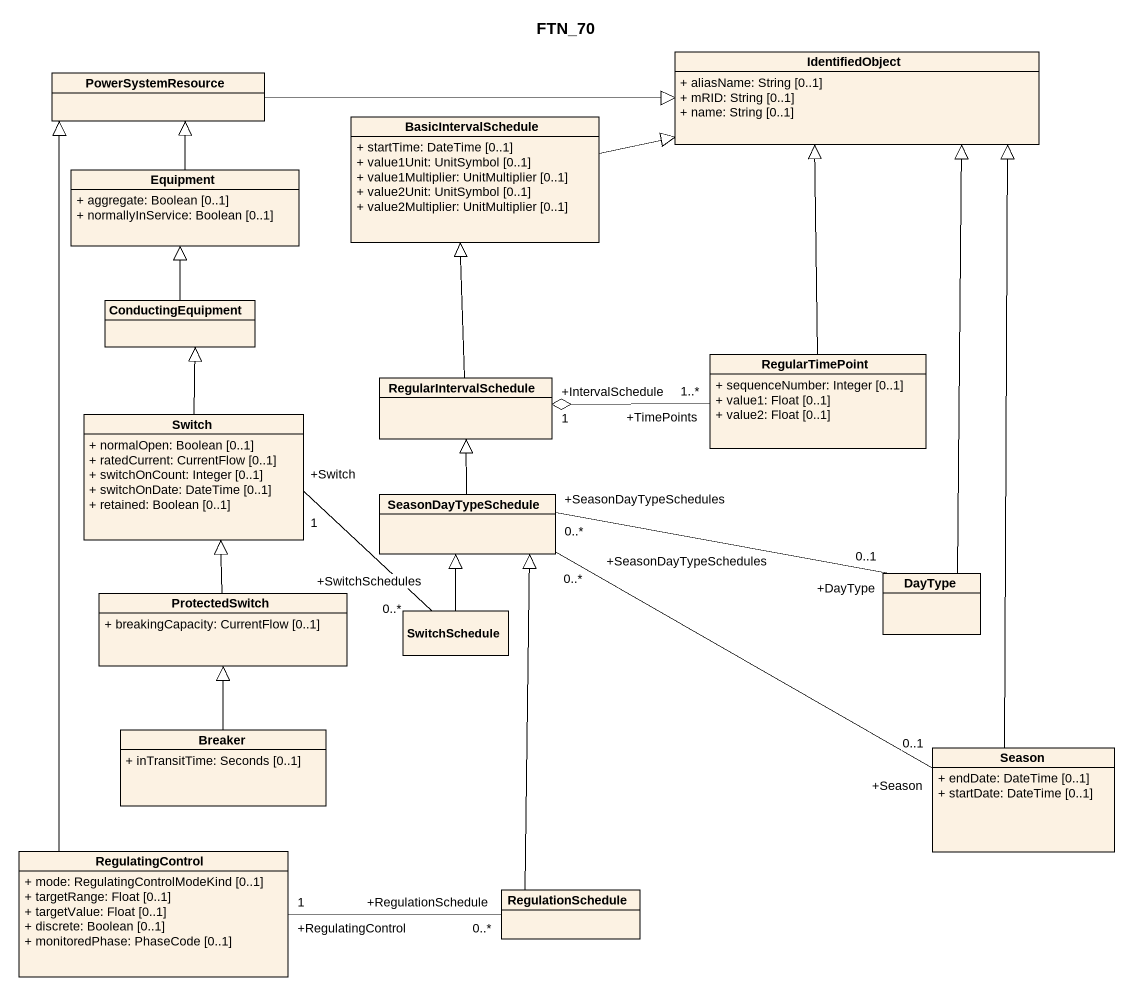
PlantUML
@startuml
title FTN_70
hide circle
hide empty members
skinparam classAttributeIconSize 0
class IdentifiedObject {
  + aliasName: String [0..1]
  + mRID: String [0..1]
  + name: String [0..1]
}
class PowerSystemResource
class BasicIntervalSchedule {
  + startTime: DateTime [0..1]
  + value1Unit: UnitSymbol [0..1]
  + value1Multiplier: UnitMultiplier [0..1]
  + value2Unit: UnitSymbol [0..1]
  + value2Multiplier: UnitMultiplier [0..1]
}
class Equipment {
  + aggregate: Boolean [0..1]
  + normallyInService: Boolean [0..1]
}
class ConductingEquipment
class RegularIntervalSchedule
class RegularTimePoint {
  + sequenceNumber: Integer [0..1]
  + value1: Float [0..1]
  + value2: Float [0..1]
}
class Switch {
  + normalOpen: Boolean [0..1]
  + ratedCurrent: CurrentFlow [0..1]
  + switchOnCount: Integer [0..1]
  + switchOnDate: DateTime [0..1]
  + retained: Boolean [0..1]
}
class SeasonDayTypeSchedule
class ProtectedSwitch {
  + breakingCapacity: CurrentFlow [0..1]
}
class DayType
class SwitchSchedule
class Breaker {
  + inTransitTime: Seconds [0..1]
}
class Season {
  + endDate: DateTime [0..1]
  + startDate: DateTime [0..1]
}
class RegulatingControl {
  + mode: RegulatingControlModeKind [0..1]
  + targetRange: Float [0..1]
  + targetValue: Float [0..1]
  + discrete: Boolean [0..1]
  + monitoredPhase: PhaseCode [0..1]
}
class RegulationSchedule
PowerSystemResource -right-|> IdentifiedObject
BasicIntervalSchedule -right-|> IdentifiedObject
Equipment -up-|> PowerSystemResource
ConductingEquipment -up-|> Equipment
RegularIntervalSchedule -up-|> BasicIntervalSchedule
RegularIntervalSchedule "+IntervalSchedule\n1" o-right- "+TimePoints\n1..*" RegularTimePoint
RegularTimePoint -up-|> IdentifiedObject
Switch -up-|> ConductingEquipment
Switch "+Switch\n1" -right- "+SwitchSchedules\n0..*" SwitchSchedule
SeasonDayTypeSchedule -up-|> RegularIntervalSchedule
ProtectedSwitch -up-|> Switch
DayType -up-|> IdentifiedObject
DayType "+DayType\n0..1" -left- "+SeasonDayTypeSchedules\n0..*" SeasonDayTypeSchedule
SwitchSchedule -up-|> SeasonDayTypeSchedule
Breaker -up-|> ProtectedSwitch
Season -up-|> IdentifiedObject
Season "+Season\n0..1" -left- "+SeasonDayTypeSchedules\n0..*" SeasonDayTypeSchedule
RegulatingControl -up-|> PowerSystemResource
RegulationSchedule -up-|> SeasonDayTypeSchedule
RegulationSchedule "+RegulationSchedule\n0..*" -left- "+RegulatingControl\n1" RegulatingControl
@enduml
